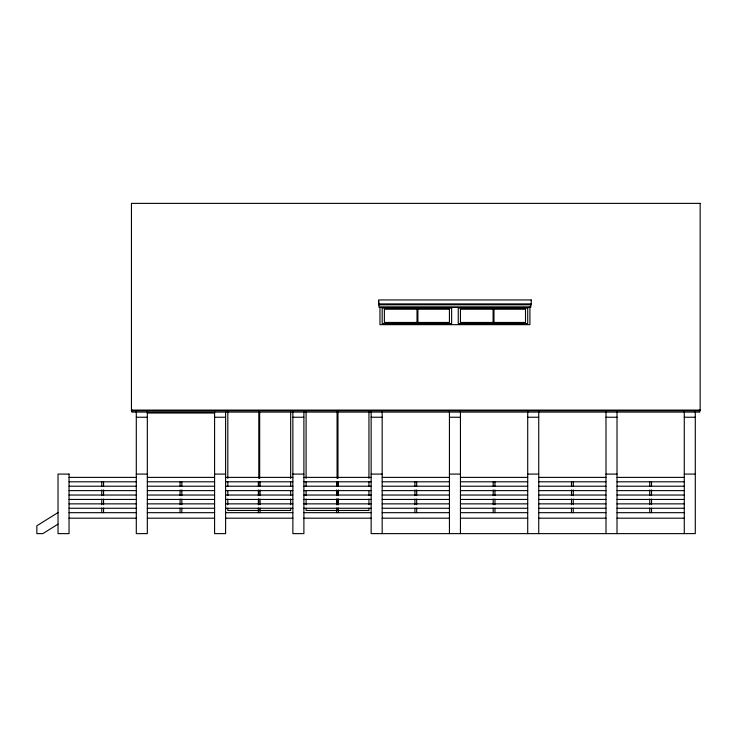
<?xml version="1.0" encoding="UTF-8"?>
<svg xmlns="http://www.w3.org/2000/svg" width="737" height="737" viewBox="0 0 737 737"><rect width="100%" height="100%" fill="white"/><g stroke="black" fill="none" stroke-linecap="round" stroke-linejoin="round"><path stroke-width="1.11" d="M58.02 512.556L36.85 525.785L36.85 533.625L42.838 533.625L58.02 524.136M378.643 300.991L379.085 307.403L530.797 307.403L530.797 304.722M378.643 303.902L531.239 303.902M131.453 410.223L700.15 410.223M131.453 410.426L699.708 410.426M147.326 413.006L214.587 413.006M136.299 417.243L147.326 417.243M214.587 417.243L225.605 417.243M292.865 417.243L303.893 417.243M371.144 417.243L382.171 417.243M449.432 417.243L460.45 417.243M527.71 417.243L538.738 417.243M605.989 417.243L617.016 417.243M684.277 417.243L695.295 417.243M136.299 474.084L147.326 474.084M214.587 474.084L225.605 474.084M292.865 474.084L303.893 474.084M371.144 474.084L382.171 474.084M449.432 474.084L460.45 474.084M527.71 474.084L538.738 474.084M605.989 474.084L617.016 474.084M684.277 474.084L695.295 474.084M69.048 477.392L136.299 477.392M147.326 477.392L214.587 477.392M225.605 477.392L292.865 477.392M303.893 477.392L371.144 477.392M382.171 477.392L449.432 477.392M460.45 477.392L527.71 477.392M538.738 477.392L605.989 477.392M617.016 477.392L684.277 477.392M69.048 481.805L136.299 481.805M147.326 481.805L214.587 481.805M225.605 481.805L292.865 481.805M303.893 481.805L371.144 481.805M382.171 481.805L449.432 481.805M460.45 481.805L527.71 481.805M538.738 481.805L605.989 481.805M617.016 481.805L684.277 481.805M69.048 486.217L136.299 486.217M147.326 486.217L214.587 486.217M225.605 486.217L292.865 486.217M303.893 486.217L371.144 486.217M382.171 486.217L449.432 486.217M460.45 486.217L527.71 486.217M538.738 486.217L605.989 486.217M617.016 486.217L684.277 486.217M69.048 490.621L136.299 490.621M147.326 490.621L214.587 490.621M225.605 490.621L292.865 490.621M303.893 490.621L371.144 490.621M382.171 490.621L449.432 490.621M460.45 490.621L527.71 490.621M538.738 490.621L605.989 490.621M617.016 490.621L684.277 490.621M69.048 495.034L136.299 495.034M147.326 495.034L214.587 495.034M225.605 495.034L292.865 495.034M303.893 495.034L371.144 495.034M382.171 495.034L449.432 495.034M460.45 495.034L527.71 495.034M538.738 495.034L605.989 495.034M617.016 495.034L684.277 495.034M69.048 499.446L136.299 499.446M147.326 499.446L214.587 499.446M225.605 499.446L292.865 499.446M303.893 499.446L371.144 499.446M382.171 499.446L449.432 499.446M460.45 499.446L527.71 499.446M538.738 499.446L605.989 499.446M617.016 499.446L684.277 499.446M69.048 503.859L136.299 503.859M147.326 503.859L214.587 503.859M225.605 503.859L292.865 503.859M303.893 503.859L371.144 503.859M382.171 503.859L449.432 503.859M460.45 503.859L527.71 503.859M538.738 503.859L605.989 503.859M617.016 503.859L684.277 503.859M69.048 508.263L136.299 508.263M147.326 508.263L214.587 508.263M225.605 508.263L292.865 508.263M303.893 508.263L371.144 508.263M382.171 508.263L449.432 508.263M460.45 508.263L527.71 508.263M538.738 508.263L605.989 508.263M617.016 508.263L684.277 508.263M69.048 512.676L136.299 512.676M147.326 512.676L214.587 512.676M225.605 512.676L292.865 512.676M303.893 512.676L371.144 512.676M382.171 512.676L449.432 512.676M460.45 512.676L527.71 512.676M538.738 512.676L605.989 512.676M617.016 512.676L684.277 512.676M69.048 518.185L136.299 518.185M147.326 518.185L214.587 518.185M225.605 518.185L292.865 518.185M303.893 518.185L371.144 518.185M382.171 518.185L449.432 518.185M460.45 518.185L527.71 518.185M538.738 518.185L605.989 518.185M617.016 518.185L684.277 518.185M699.708 409.79L699.708 412.084L131.886 412.084L131.886 409.79M695.295 411.504L695.295 533.625L371.144 533.625L371.144 411.504M684.277 411.099L684.277 533.625M651.526 481.943L651.526 486.503M651.526 489.912L651.526 495.605M651.526 499.023L651.526 504.707M651.526 508.125L651.526 512.676M649.767 481.943L649.767 486.503M649.767 489.912L649.767 495.605M649.767 499.023L649.767 504.707M649.767 508.125L649.767 512.676M617.016 411.099L617.016 533.625M605.989 411.099L605.989 533.625M573.248 481.943L573.248 486.503M573.248 489.912L573.248 495.605M573.248 499.023L573.248 504.707M573.248 508.125L573.248 512.676M571.479 481.943L571.479 486.503M571.479 489.912L571.479 495.605M571.479 499.023L571.479 504.707M571.479 508.125L571.479 512.676M538.738 411.099L538.738 533.625M527.71 411.099L527.71 533.625M494.96 481.943L494.96 486.503M494.96 489.912L494.96 495.605M494.96 499.023L494.96 504.707M494.96 508.125L494.96 512.676M493.974 309.218L493.974 322.456M493.2 481.943L493.2 486.503M493.2 489.912L493.2 495.605M493.2 499.023L493.2 504.707M493.2 508.125L493.2 512.676M493.09 309.218L493.09 322.456M460.45 411.099L460.45 533.625M449.432 411.099L449.432 533.625M417.897 309.218L417.897 322.456M417.013 309.218L417.013 322.456M416.681 481.943L416.681 486.503M416.681 489.912L416.681 495.605M416.681 499.023L416.681 504.707M416.681 508.125L416.681 512.676M414.922 481.943L414.922 486.503M414.922 489.912L414.922 495.605M414.922 499.023L414.922 504.707M414.922 508.125L414.922 512.676M382.171 411.071L382.171 533.625M368.942 412.029L368.942 478.424M368.942 481.851L368.942 486.429M368.942 491.008L368.942 495.586M368.942 499.023L368.942 504.744M368.942 508.18L368.942 510.474L306.095 510.474L306.095 508.18M338.403 481.943L338.403 486.503M338.403 489.912L338.403 495.605M338.403 499.023L338.403 504.707M338.403 508.125L338.403 512.676M337.961 412.029L337.961 478.424M337.961 481.851L337.961 486.429M337.961 491.008L337.961 495.586M337.961 499.023L337.961 504.744M337.961 508.18L337.961 510.474M337.076 412.029L337.076 478.424M337.076 481.851L337.076 486.429M337.076 491.008L337.076 495.586M337.076 499.023L337.076 504.744M337.076 508.18L337.076 510.474M336.634 481.943L336.634 486.503M336.634 489.912L336.634 495.605M336.634 499.023L336.634 504.707M336.634 508.125L336.634 512.676M306.095 412.029L306.095 478.424M306.095 481.851L306.095 486.429M306.095 491.008L306.095 495.586M306.095 499.023L306.095 504.744M303.893 411.504L303.893 533.625L292.865 533.625L292.865 411.504M290.664 412.029L290.664 478.424M290.664 481.851L290.664 486.429M290.664 491.008L290.664 495.586M290.664 499.023L290.664 504.744M290.664 508.18L290.664 510.474L227.816 510.474L227.816 508.18M260.115 481.943L260.115 486.503M260.115 489.912L260.115 495.605M260.115 499.023L260.115 504.707M260.115 508.125L260.115 512.676M259.682 412.029L259.682 478.424M258.798 412.029L258.798 478.424M258.798 481.851L258.798 486.429M258.798 491.008L258.798 495.586M258.798 499.023L258.798 504.744M258.798 508.18L258.798 510.474M258.355 481.943L258.355 486.503M258.355 489.912L258.355 495.605M258.355 499.023L258.355 504.707M258.355 508.125L258.355 512.676M227.816 412.029L227.816 478.424M227.816 481.851L227.816 486.429M227.816 491.008L227.816 495.586M227.816 499.023L227.816 504.744M225.605 411.504L225.605 533.625L214.587 533.625L214.587 411.504M181.836 481.943L181.836 486.503M181.836 489.912L181.836 495.605M181.836 499.023L181.836 504.707M181.836 508.125L181.836 512.676M180.077 481.943L180.077 486.503M180.077 489.912L180.077 495.605M180.077 499.023L180.077 504.707M180.077 508.125L180.077 512.676M147.326 411.504L147.326 533.625L136.299 533.625L136.299 411.504M103.558 481.943L103.558 486.503M103.558 489.912L103.558 495.605M103.558 499.023L103.558 504.707M103.558 508.125L103.558 512.676M101.789 481.943L101.789 486.503M101.789 489.912L101.789 495.605M101.789 499.023L101.789 504.707M101.789 508.125L101.789 512.676M700.15 203.375L131.453 203.375L131.453 410.776L700.15 410.776L700.15 203.375M531.239 299.95L378.643 299.95L378.643 304.796L531.239 304.796L531.239 299.95M529.912 307.016L379.97 307.016L379.97 324.658L529.912 324.658L529.912 307.016M451.634 308.121L382.171 308.121L382.171 323.552L451.634 323.552L451.634 308.121M527.71 308.121L458.248 308.121L458.248 323.552L527.71 323.552L527.71 308.121M449.432 309.218L384.373 309.218L384.373 322.456L449.432 322.456L449.432 309.218M525.509 309.218L460.45 309.218L460.45 322.456L525.509 322.456L525.509 309.218M69.048 474.084L58.02 474.084L58.02 533.625L69.048 533.625L69.048 474.084"/></g></svg>
